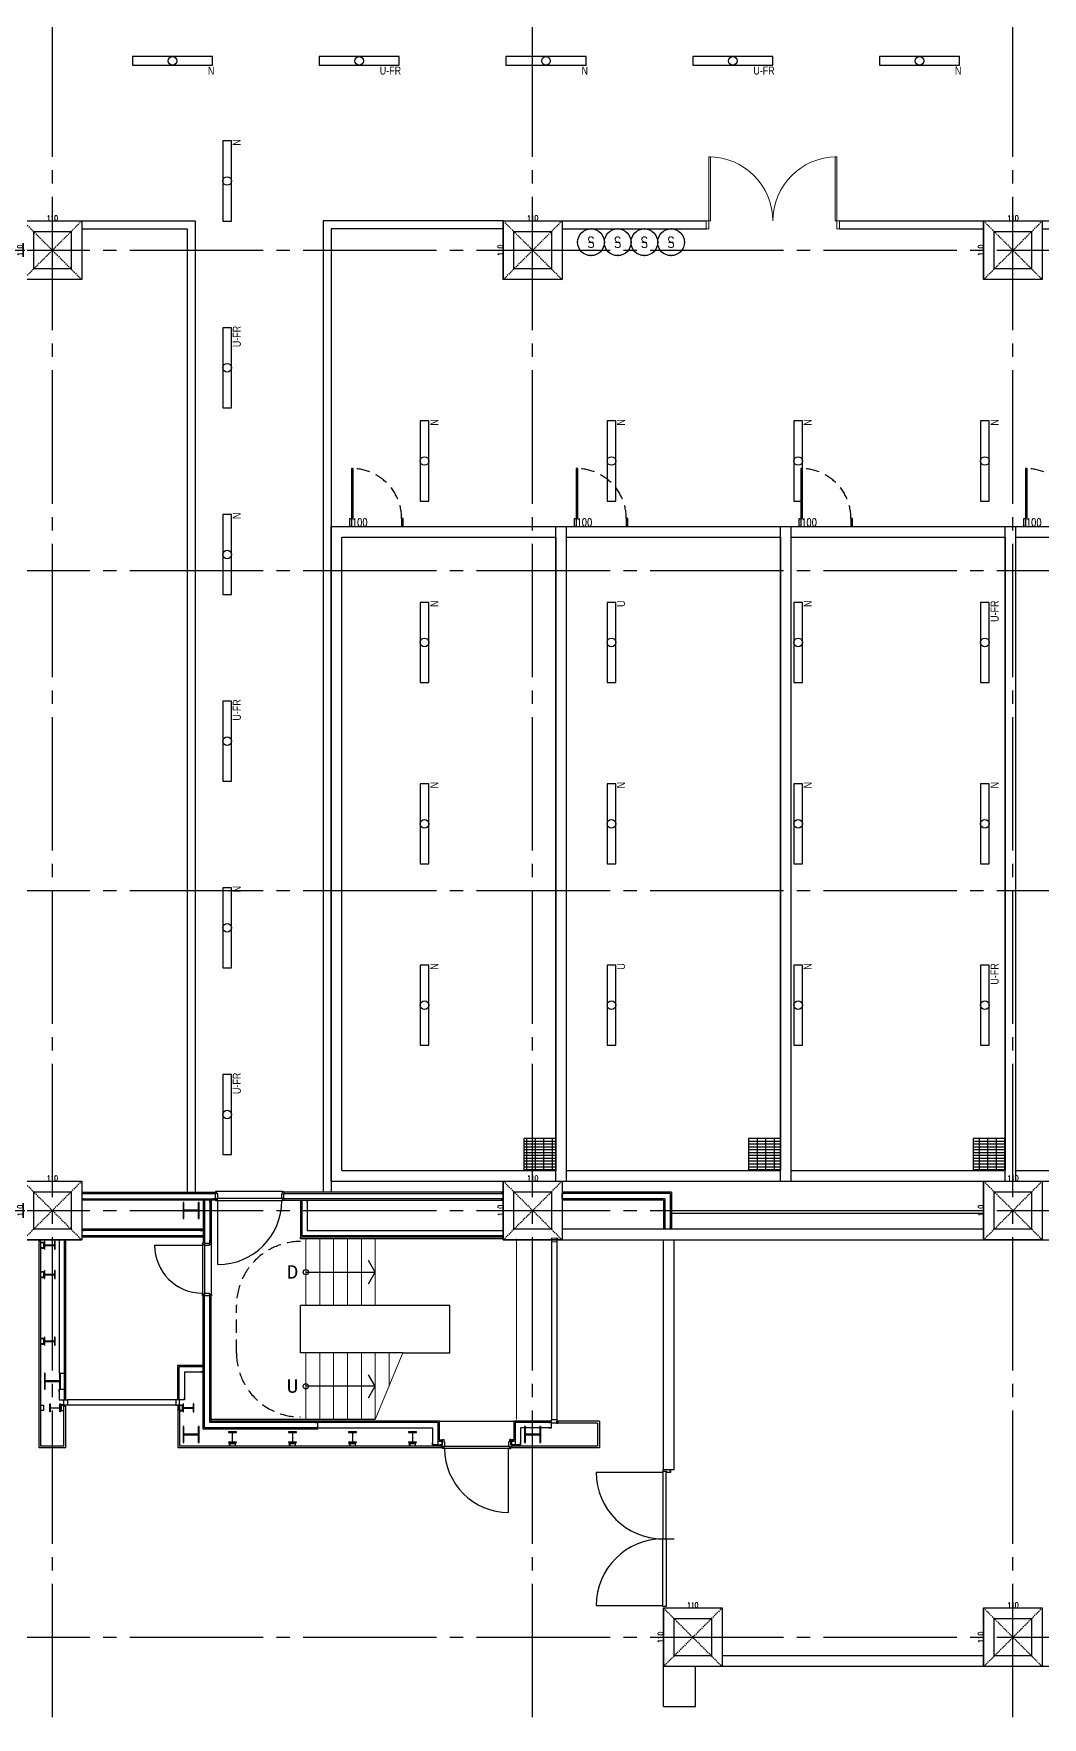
# Model space of a CAD drawing. Header units: millimetres. Extents: x -25195 to 195597, y 6477 to 112111.
# Drawn here: x 18925 to 20815, y 10600 to 13756 of the extents above; entities that cross this region are included whole.
import ezdxf
from ezdxf.enums import TextEntityAlignment as Align

# ---------------------------------------------------------------- set-up
doc = ezdxf.new("R2010")
doc.units = ezdxf.units.MM
doc.header["$LTSCALE"] = 100
for name, pattern in [('X-N-FAB-L10$0$COL-CEN-LIN', [3.25, 2.5, -0.25, 0.25, -0.25]), ('X-N-FAB-L10$0$DE-MMTN-F2-Z-000-P-CHEM-L10_0730$0$HIDDEN', [0.375, 0.25, -0.125]), ('X-N-FAB-L10$0$HIDDEN', [0.375, 0.25, -0.125])]:
    doc.linetypes.add(name, pattern=pattern)
for name, color, linetype in [('0-XREF', 7, 'Continuous'), ('188K-SM-06-F1-L10-ELEC-LIGHT-Y2257103$0$E-LIGHT(W)-N', 8, 'Continuous'), ('188K-SM-06-F1-L10-ELEC-LIGHT-Y2257103$0$E-LIGHT(W)-U FR', 8, 'Continuous'), ('188K-SM-06-F1-L10-ELEC-LIGHT-Y2257103$0$E-LIGHT(W)-U XLPE', 8, 'Continuous'), ('188K-SM-06-F1-L10-ELEC-LIGHT-Y2257103$0$E-LIGHT-SW', 8, 'Continuous'), ('X-N-FAB-L10$0$08', 8, 'Continuous'), ('X-N-FAB-L10$0$12', 8, 'Continuous'), ('X-N-FAB-L10$0$200K新增範圍', 8, 'Continuous'), ('X-N-FAB-L10$0$A-WALL-IN', 8, 'Continuous'), ('X-N-FAB-L10$0$BEAM', 8, 'Continuous'), ('X-N-FAB-L10$0$BLOCK', 8, 'Continuous'), ('X-N-FAB-L10$0$CCL', 8, 'X-N-FAB-L10$0$COL-CEN-LIN'), ('X-N-FAB-L10$0$COL', 8, 'Continuous'), ('X-N-FAB-L10$0$COL-S', 8, 'Continuous'), ('X-N-FAB-L10$0$DE-MMTN-F2-Z-000-P-CHEM-L10_0730$0$DOOR', 8, 'Continuous'), ('X-N-FAB-L10$0$DE-MMTN-F2-Z-000-P-CHEM-L10_0730$0$WCCS EQ', 8, 'Continuous'), ('X-N-FAB-L10$0$DOOR', 8, 'Continuous'), ('X-N-FAB-L10$0$HID', 8, 'X-N-FAB-L10$0$HIDDEN'), ('X-N-FAB-L10$0$HR', 8, 'Continuous'), ('X-N-FAB-L10$0$WALL-P', 8, 'Continuous'), ('X-N-FAB-L10$0$WALL-RC', 8, 'Continuous')]:
    doc.layers.add(name, color=color, linetype=linetype)
doc.layers.add('188K-SM-06-F1-L10-ELEC-LIGHT-Y2257103$0$Defpoints-CAS', color=8, linetype='Continuous', plot=False)
doc.layers.add('X-N-FAB-L10$0$ARC', color=8, linetype='Continuous', lineweight=0)
doc.styles.add('188K-SM-06-F1-L10-ELEC-LIGHT-Y2257103$0$F12P8-SM-03-C40-ELEC-LIGHT-L209207$0$Standard', font='txt.shx', dxfattribs={"bigfont": 'chineset.shx'})
doc.styles.add('188K-SM-06-F1-L10-ELEC-LIGHT-Y2257103$0$Standard', font='arial.ttf')
doc.styles.add('X-N-FAB-L10$0$ATS', font='monotxt.shx', dxfattribs={"bigfont": 'BIGFONT.shx'})
doc.styles.add('X-N-FAB-L10$0$DE-MMTN-F2-Z-000-P-CHEM-L10_0730$0$CHINA', font='simplex.shx', dxfattribs={"width": 0.75})
doc.styles.add('X-N-FAB-L10$0$DIM', font='simplex.shx', dxfattribs={"width": 0.67, "bigfont": 'chineset.shx'})
doc.dimstyles.new('X-N-FAB-L10$0$DE-MMTN-F2-Z-000-P-CHEM-L10_0730$0$0-Defpoint', dxfattribs={"dimtxt": 15, "dimasz": 0.5, "dimexe": 0.5, "dimexo": 0.5, "dimgap": 0.5, "dimtad": 1, "dimdsep": 46, "dimtxsty": 'X-N-FAB-L10$0$DE-MMTN-F2-Z-000-P-CHEM-L10_0730$0$CHINA', "dimblk": 'X-N-FAB-L10$0$DE-MMTN-F2-Z-000-P-CHEM-L10_0730$0$_None', "dimcen": 10, "dimclrd": 256, "dimclre": 256, "dimclrt": 256, "dimadec": 0, "dimazin": 0, "dimtfac": 1, "dimtix": 1, "dimtmove": 2, "dimatfit": 3, "dimldrblk": 'X-N-FAB-L10$0$DE-MMTN-F2-Z-000-P-CHEM-L10_0730$0$_None', "dimfxl": 0.5, "dimtolj": 1, "dimtzin": 0, "dimarcsym": 0})
doc.dimstyles.new('X-N-FAB-L10$0$JJP_005_defpoint', dxfattribs={"dimtxt": 20, "dimasz": 0.5, "dimexe": 0.5, "dimexo": 0.5, "dimgap": 0.5, "dimtad": 1, "dimdsep": 46, "dimtxsty": 'X-N-FAB-L10$0$DIM', "dimblk": 'X-N-FAB-L10$0$_None', "dimcen": 10, "dimclrd": 256, "dimclre": 256, "dimclrt": 256, "dimadec": 0, "dimazin": 0, "dimtfac": 1, "dimtix": 1, "dimtmove": 2, "dimatfit": 3, "dimldrblk": 'X-N-FAB-L10$0$_None', "dimfxl": 0.5, "dimtolj": 1, "dimtzin": 0, "dimarcsym": 0})

# ---------------------------------------------------------------- blocks, each defined once
blk = doc.blocks.new('*U80')
at = {"ltscale": 600}
blk.add_lwpolyline([(75, 8.1), (-75, 8.1), (-75, -8.1), (75, -8.1)], close=True, dxfattribs=at)
blk.add_circle((0, 0), 8.1, dxfattribs=at)
at = {"style": '188K-SM-06-F1-L10-ELEC-LIGHT-Y2257103$0$Standard', "width": 0.8}
blk.add_text('N', height=15, rotation=360, dxfattribs=at).set_placement((78.5, -18.1), align=Align.MIDDLE_RIGHT)
blk = doc.blocks.new('*U81')
at = {"ltscale": 600}
blk.add_lwpolyline([(-75, -8.1), (75, -8.1), (75, 8.1), (-75, 8.1)], close=True, dxfattribs=at)
blk.add_circle((0, 0), 8.1, dxfattribs=at)
at = {"style": '188K-SM-06-F1-L10-ELEC-LIGHT-Y2257103$0$Standard', "width": 0.8}
blk.add_text('U', height=15, rotation=360, dxfattribs=at).set_placement((78.5, -18.1), align=Align.MIDDLE_RIGHT)
blk = doc.blocks.new('*U82')
at = {"ltscale": 600}
blk.add_lwpolyline([(-75, -8.1), (75, -8.1), (75, 8.1), (-75, 8.1)], close=True, dxfattribs=at)
blk.add_circle((0, 0), 8.1, dxfattribs=at)
at = {"style": '188K-SM-06-F1-L10-ELEC-LIGHT-Y2257103$0$Standard', "width": 0.8}
blk.add_text('U-FR', height=15, rotation=360, dxfattribs=at).set_placement((78.5, -18.1), align=Align.MIDDLE_RIGHT)
blk = doc.blocks.new('*U101')
at = {"layer": '188K-SM-06-F1-L10-ELEC-LIGHT-Y2257103$0$E-LIGHT(W)-N', "rotation": 90}
blk.add_blockref('*U80', (-8.9, 173.2), dxfattribs=at)
at = {"layer": '188K-SM-06-F1-L10-ELEC-LIGHT-Y2257103$0$E-LIGHT(W)-U FR', "rotation": 90}
blk.add_blockref('*U82', (-8.9, -176.8), dxfattribs=at)
blk = doc.blocks.new('*U102')
at = {"color": 0, "linetype": 'ByBlock', "lineweight": -2, "transparency": 16777216}
for p in [(0, 0), (0, -700), (0, -1400)]:
    blk.add_blockref('*U101', p, dxfattribs=at)
blk = doc.blocks.new('*U74')
blk.add_circle((0, 0), 25)
at = {"layer": '188K-SM-06-F1-L10-ELEC-LIGHT-Y2257103$0$Defpoints-CAS'}
blk.add_lwpolyline([(-3.5, 0.46), (3.5, 0.46), (3.5, -0.46), (-3.5, -0.46)], close=True, dxfattribs=at)
for p in [(-25, 0), (0, 25), (25, 0), (0, -25)]:
    blk.add_point(p, dxfattribs=at)
at = {"style": '188K-SM-06-F1-L10-ELEC-LIGHT-Y2257103$0$F12P8-SM-03-C40-ELEC-LIGHT-L209207$0$Standard', "width": 0.8}
blk.add_text('S', height=20, dxfattribs=at).set_placement((0, 0), align=Align.MIDDLE_CENTER)
blk = doc.blocks.new('188K-SM-06-F1-L10-ELEC-LIGHT-Y2257103')
blk.add_blockref('*U102', (19296.4, 13306.7))
at = {"layer": '188K-SM-06-F1-L10-ELEC-LIGHT-Y2257103$0$E-LIGHT(W)-N'}
for p in [(19185, 13705), (19885, 13705), (20585, 13705)]:
    blk.add_blockref('*U80', p, dxfattribs=at)
at = {"layer": '188K-SM-06-F1-L10-ELEC-LIGHT-Y2257103$0$E-LIGHT(W)-N', "rotation": 90}
for p in [(19657.5, 12955), (20007.5, 12955), (20357.5, 12955), (20707.5, 12955), (19657.5, 12615), (20357.5, 12615), (19657.5, 12275), (20007.5, 12275), (20357.5, 12275), (20707.5, 12275), (19657.5, 11935), (20357.5, 11935)]:
    blk.add_blockref('*U80', p, dxfattribs=at)
at = {"layer": '188K-SM-06-F1-L10-ELEC-LIGHT-Y2257103$0$E-LIGHT(W)-U FR'}
for p in [(19535, 13705), (20235, 13705)]:
    blk.add_blockref('*U82', p, dxfattribs=at)
at = {"layer": '188K-SM-06-F1-L10-ELEC-LIGHT-Y2257103$0$E-LIGHT(W)-U FR', "rotation": 90}
for p in [(20707.5, 12615), (20707.5, 11935)]:
    blk.add_blockref('*U82', p, dxfattribs=at)
at = {"layer": '188K-SM-06-F1-L10-ELEC-LIGHT-Y2257103$0$E-LIGHT(W)-U XLPE', "rotation": 90}
for p in [(20007.5, 12615), (20007.5, 11935)]:
    blk.add_blockref('*U81', p, dxfattribs=at)
at = {"layer": '188K-SM-06-F1-L10-ELEC-LIGHT-Y2257103$0$E-LIGHT-SW'}
for p in [(19969.3, 13365), (20019.3, 13365), (20069.3, 13365), (20119.3, 13365)]:
    blk.add_blockref('*U74', p, dxfattribs=at)
blk = doc.blocks.new('*D153')
at = {"layer": 'DefPoints', "lineweight": -2, "transparency": 16777216}
blk.add_line((0, 0), (110, 0), dxfattribs=at)
at = {"layer": 'DefPoints', "color": 0, "transparency": 16777216}
for p in [(0, 0), (110, 0), (110, 0)]:
    blk.add_point(p, dxfattribs=at)
at = {"layer": 'DefPoints', "transparency": 16777216, "insert": (55, 5.5), "char_height": 10, "attachment_point": 5, "style": 'X-N-FAB-L10$0$DIM'}
blk.add_mtext('\\A1;110', dxfattribs=at)
blk = doc.blocks.new('X-N-FAB-L10$0$_None')
blk = doc.blocks.new('*D154')
at = {"layer": 'DefPoints', "lineweight": -2, "transparency": 16777216}
blk.add_line((0, 0), (0, -110), dxfattribs=at)
at = {"layer": 'DefPoints', "color": 0, "transparency": 16777216}
for p in [(0, 0), (0, -110), (0, -110)]:
    blk.add_point(p, dxfattribs=at)
at = {"layer": 'DefPoints', "transparency": 16777216, "insert": (-5.5, -55), "char_height": 10, "attachment_point": 5, "rotation": 90, "style": 'X-N-FAB-L10$0$DIM'}
blk.add_mtext('\\A1;110', dxfattribs=at)
blk = doc.blocks.new('X-N-FAB-L10$0$A$C5b9bb6f0')
at = {"layer": 'X-N-FAB-L10$0$12'}
for p, q in [((22104.1, 2598.5), (22234.1, 2598.5)), ((22234.1, 2384.5), (22104.1, 2384.5))]:
    blk.add_line(p, q, dxfattribs=at)
for points in [[(22221.6, 2576.9), (22234.1, 2598.5), (22221.6, 2620.2)], [(22221.6, 2362.9), (22234.1, 2384.5), (22221.6, 2406.2)]]:
    blk.add_lwpolyline(points, dxfattribs=at)
for centre in [(22104.1, 2598.5), (22104.1, 2384.5)]:
    blk.add_circle(centre, 5, dxfattribs=at)
at = {"layer": 'X-N-FAB-L10$0$ARC'}
for p, q in [((22104.1, 2536), (22104.1, 2661)), ((22130.1, 2536), (22130.1, 2661)), ((22156.1, 2536), (22156.1, 2661)), ((22182.1, 2536), (22182.1, 2661)), ((22208.1, 2536), (22208.1, 2661)), ((22234.1, 2536), (22234.1, 2661)), ((22499.1, 2322), (22499.1, 2661)), ((22574.1, 2659), (22574.1, 2662.5)), ((22576.1, 2659), (22576.1, 2662.5)), ((22104.1, 2447), (22104.1, 2322)), ((22130.1, 2447), (22130.1, 2322)), ((22156.1, 2447), (22156.1, 2322)), ((22182.1, 2447), (22182.1, 2322)), ((22208.1, 2447), (22208.1, 2322)), ((22234.1, 2322), (22286.1, 2447)), ((22234.1, 2447), (22234.1, 2322)), ((22260.1, 2447), (22260.1, 2384.5)), ((22358.6, 2269), (22358.6, 2272.5))]:
    blk.add_line(p, q, dxfattribs=at)
for points in [[(21688.1, 2745.1), (21688.1, 2746.1), (21684.1, 2746.1), (21684.1, 2736.1), (21688.1, 2736.1), (21688.1, 2737.1)], [(22777.6, 2683), (22776.6, 2683), (22776.6, 2679), (22786.6, 2679), (22786.6, 2683), (22785.6, 2683)], [(21688.1, 2675.5), (21688.1, 2676.5), (21684.1, 2676.5), (21684.1, 2666.5), (21688.1, 2666.5), (21688.1, 2667.5)], [(22576.1, 2660.5), (22574.1, 2662.5), (22576.1, 2662.5), (22576.1, 2660.5), (22574.1, 2660.5), (22574.1, 2662.5)]]:
    blk.add_lwpolyline(points, dxfattribs=at)
blk.add_lwpolyline([(22564.1, 2655.5), (22574.1, 2655.5), (22574.1, 2662.5), (22564.1, 2662.5)], close=True, dxfattribs=at)
blk.add_lwpolyline([(22576.1, 2659), (22576.1, 2660.5), (22574.1, 2660.5), (22574.1, 2659, -0.294457)], format="xyb", close=True, dxfattribs=at)
at = {"layer": 'X-N-FAB-L10$0$DOOR'}
for p, q in [((22060.6, 2749.6), (21937.6, 2749.6)), ((21939.1, 2612.6), (21939.1, 2732.6)), ((21820.6, 2649), (21910.6, 2649)), ((21927.6, 2557.5), (21927.6, 2650.5)), ((22354.1, 2319), (22494.1, 2319)), ((22358.6, 2284), (22358.6, 2269)), ((22484.1, 2148), (22484.1, 2268))]:
    blk.add_line(p, q, dxfattribs=at)
for points in [[(21935.1, 2748.6), (21935.1, 2747.4), (21934.1, 2747.4), (21934.1, 2748.6, 0.780046)], [(22063.1, 2748.6), (22063.1, 2747.4), (22064.1, 2747.4), (22064.1, 2748.6, -0.780046)], [(22360.1, 2269), (22360.1, 2270.5), (22358.6, 2270.5), (22358.6, 2269, -0.433794)]]:
    blk.add_lwpolyline(points, format="xyb", close=True, dxfattribs=at)
for points in [[(21935.1, 2735.1), (21935.1, 2732.6), (21937.6, 2732.6), (21937.6, 2737.1), (21939.1, 2737.1), (21939.1, 2745.1), (21937.6, 2745.1), (21937.6, 2749.6), (21935.1, 2749.6), (21935.1, 2747.1)], [(22063.1, 2735.1), (22063.1, 2732.6), (22060.6, 2732.6), (22060.6, 2737.1), (22059.1, 2737.1), (22059.1, 2745.1), (22060.6, 2745.1), (22060.6, 2749.6), (22063.1, 2749.6), (22063.1, 2747.1)], [(21913.1, 2653), (21910.6, 2653), (21910.6, 2650.5), (21915.1, 2650.5), (21915.1, 2649), (21923.1, 2649), (21923.1, 2650.5), (21927.6, 2650.5), (21927.6, 2653), (21925.1, 2653)], [(21913.1, 2555), (21910.6, 2555), (21910.6, 2557.5), (21915.1, 2557.5), (21915.1, 2559), (21923.1, 2559), (21923.1, 2557.5), (21927.6, 2557.5), (21927.6, 2555), (21925.1, 2555)], [(22360.1, 2270.5), (22358.6, 2272.5), (22360.1, 2272.5), (22360.1, 2270.5), (22358.6, 2270.5), (22358.6, 2272.5)], [(22360.1, 2282.5), (22360.1, 2285), (22362.6, 2285), (22362.6, 2280.5), (22364.1, 2280.5), (22364.1, 2272.5), (22362.6, 2272.5), (22362.6, 2268), (22360.1, 2268), (22360.1, 2270.5)], [(22488.1, 2282.5), (22488.1, 2285), (22485.6, 2285), (22485.6, 2280.5), (22484.1, 2280.5), (22484.1, 2272.5), (22485.6, 2272.5), (22485.6, 2268), (22488.1, 2268), (22488.1, 2270.5)]]:
    blk.add_lwpolyline(points, dxfattribs=at)
for points in [[(21938.1, 2732.6), (22060.1, 2732.6), (22060.1, 2736.6), (21938.1, 2736.6)], [(21910.6, 2650), (21910.6, 2558), (21914.6, 2558), (21914.6, 2650)], [(22485.1, 2268), (22363.1, 2268), (22363.1, 2272), (22485.1, 2272)]]:
    blk.add_lwpolyline(points, close=True, dxfattribs=at)
for centre, radius, start, end in [((21939.1, 2732.6), 120, 270, 0), ((21910.6, 2649), 90, 180, 270), ((22484.1, 2268), 120, 180, 270)]:
    blk.add_arc(centre, radius, start, end, dxfattribs=at)
at = {"layer": 'X-N-FAB-L10$0$HID'}
blk.add_lwpolyline([(22094.1, 2327, -0.414214), (21974.1, 2447), (21974.1, 2536, -0.414214), (22094.1, 2656)], format="xyb", dxfattribs=at)
at = {"layer": 'X-N-FAB-L10$0$HR'}
for p, q in [((22244.1, 2536), (22094.1, 2536)), ((22094.1, 2447), (22094.1, 2536)), ((22374.1, 2536), (22244.1, 2536)), ((22374.1, 2447), (22374.1, 2536)), ((22286.1, 2447), (22094.1, 2447)), ((22286.1, 2447), (22374.1, 2447))]:
    blk.add_line(p, q, dxfattribs=at)
at = {"layer": 'X-N-FAB-L10$0$WALL-P'}
for p, q in [((21684.1, 2748.6), (21935.1, 2748.6)), ((21684.1, 2746.1), (21935.1, 2746.1)), ((22474.1, 2748.6), (22063.1, 2748.6)), ((22063.1, 2746.1), (22474.1, 2746.1)), ((22789.1, 2748.6), (22584.1, 2748.6)), ((22786.6, 2746.1), (22584.1, 2746.1)), ((22786.6, 2746.1), (22786.6, 2679)), ((22789.1, 2748.6), (22789.1, 2679)), ((21684.1, 2736.1), (21935.1, 2736.1)), ((21935.1, 2733.6), (21684.1, 2733.6)), ((21911.6, 2733.6), (21911.6, 2653)), ((21914.1, 2733.6), (21914.1, 2653)), ((21924.1, 2733.6), (21924.1, 2653)), ((21926.6, 2733.6), (21926.6, 2653)), ((22474.1, 2736.1), (22063.1, 2736.1)), ((22063.1, 2733.6), (22474.1, 2733.6)), ((22094.1, 2733.6), (22094.1, 2664)), ((22096.6, 2733.6), (22096.6, 2666.5)), ((22106.6, 2733.6), (22106.6, 2676.5)), ((22776.6, 2736.1), (22584.1, 2736.1)), ((22774.1, 2733.6), (22584.1, 2733.6)), ((22774.1, 2733.6), (22774.1, 2679)), ((22776.6, 2736.1), (22776.6, 2679)), ((22789.1, 2714), (23374.1, 2714)), ((22789.1, 2709), (23374.1, 2709)), ((21604.1, 2269), (21604.1, 2659)), ((21607.6, 2272.5), (21607.6, 2659)), ((21641.6, 2659), (21641.6, 2409)), ((21651.6, 2359), (21651.6, 2659)), ((21654.1, 2359), (21654.1, 2659)), ((21911.6, 2679), (21684.1, 2679)), ((21911.6, 2676.5), (21684.1, 2676.5)), ((21911.6, 2666.5), (21684.1, 2666.5)), ((21911.6, 2664), (21684.1, 2664)), ((22474.1, 2664), (22094.1, 2664)), ((22094.1, 2661), (22094.1, 2664)), ((22474.1, 2661), (22094.1, 2661)), ((22474.1, 2666.5), (22096.6, 2666.5)), ((22106.6, 2676.5), (22474.1, 2676.5)), ((22564.1, 2660.5), (22564.1, 2322.5)), ((22574.1, 2660.5), (22574.1, 2322.5)), ((21911.6, 2304), (21911.6, 2555)), ((21914.1, 2306.5), (21914.1, 2555)), ((21924.1, 2316.5), (21924.1, 2555)), ((21926.6, 2319), (21926.6, 2555)), ((21864.1, 2424), (21911.6, 2424)), ((21864.1, 2359), (21864.1, 2424)), ((21866.6, 2421.5), (21911.6, 2421.5)), ((21866.6, 2359), (21866.6, 2421.5)), ((21876.6, 2411.5), (21911.6, 2411.5)), ((21876.6, 2411.5), (21876.6, 2359)), ((21641.6, 2379), (21641.6, 2359)), ((21654.1, 2349), (21650.6, 2349)), ((21654.1, 2347), (21650.6, 2347)), ((21650.6, 2272.5), (21650.6, 2347)), ((21654.1, 2269), (21654.1, 2347)), ((21860.6, 2359), (21657.6, 2359)), ((21860.6, 2349), (21657.6, 2349)), ((21864.1, 2349), (21867.6, 2349)), ((21864.1, 2347), (21864.1, 2269)), ((21864.1, 2347), (21867.6, 2347)), ((21867.6, 2347), (21867.6, 2272.5)), ((22126.6, 2304), (21911.6, 2304)), ((22126.6, 2306.5), (21914.1, 2306.5)), ((22351.6, 2316.5), (21924.1, 2316.5)), ((22234.1, 2322), (21926.6, 2322)), ((22354.1, 2319), (21926.6, 2319)), ((22126.6, 2304), (22126.6, 2319)), ((22126.6, 2306.5), (22341.6, 2306.5)), ((22341.6, 2306.5), (22341.6, 2275)), ((22351.6, 2316.5), (22351.6, 2275)), ((22354.1, 2319), (22354.1, 2284)), ((22354.1, 2284), (22354.1, 2306)), ((22564.1, 2319), (22494.1, 2319)), ((22494.1, 2319), (22494.1, 2284)), ((22564.1, 2316.5), (22496.6, 2316.5)), ((22496.6, 2316.5), (22496.6, 2275)), ((22564.1, 2306.5), (22506.6, 2306.5)), ((22506.6, 2306.5), (22506.6, 2275)), ((22574.1, 2319), (22574.1, 2315.5)), ((22576.1, 2319), (22576.1, 2315.5)), ((22654.1, 2319), (22576.1, 2319)), ((22650.6, 2315.5), (22576.1, 2315.5)), ((22650.6, 2315.5), (22650.6, 2272.5)), ((22654.1, 2319), (22654.1, 2269)), ((21650.6, 2272.5), (21607.6, 2272.5)), ((22358.6, 2272.5), (21867.6, 2272.5)), ((22341.6, 2275), (22360.1, 2275)), ((22351.6, 2281.5), (22360.1, 2281.5)), ((22354.1, 2284), (22358.6, 2284)), ((22354.1, 2284), (22360.1, 2284)), ((22494.1, 2284), (22488.1, 2284)), ((22496.6, 2281.5), (22488.1, 2281.5)), ((22506.6, 2275), (22488.1, 2275)), ((22489.6, 2284), (22489.6, 2269)), ((22494.1, 2284), (22489.6, 2284)), ((22650.6, 2272.5), (22489.6, 2272.5)), ((22489.6, 2269), (22489.6, 2272.5)), ((21654.1, 2269), (21604.1, 2269)), ((22358.6, 2269), (21864.1, 2269)), ((22654.1, 2269), (22489.6, 2269))]:
    blk.add_line(p, q, dxfattribs=at)
for points in [[(21931.1, 2737.1), (21931.1, 2736.1), (21935.1, 2736.1), (21935.1, 2746.1), (21931.1, 2746.1), (21931.1, 2745.1)], [(22067.1, 2737.1), (22067.1, 2736.1), (22063.1, 2736.1), (22063.1, 2746.1), (22067.1, 2746.1), (22067.1, 2745.1)], [(22470.1, 2737.1), (22470.1, 2736.1), (22474.1, 2736.1), (22474.1, 2746.1), (22470.1, 2746.1), (22470.1, 2745.1)], [(22588.1, 2737.1), (22588.1, 2736.1), (22584.1, 2736.1), (22584.1, 2746.1), (22588.1, 2746.1), (22588.1, 2745.1)], [(21923.1, 2729.6), (21924.1, 2729.6), (21924.1, 2733.6), (21914.1, 2733.6), (21914.1, 2729.6), (21915.1, 2729.6)], [(22097.6, 2729.6), (22096.6, 2729.6), (22096.6, 2733.6), (22106.6, 2733.6), (22106.6, 2729.6), (22105.6, 2729.6)], [(21907.6, 2675.5), (21907.6, 2676.5), (21911.6, 2676.5), (21911.6, 2666.5), (21907.6, 2666.5), (21907.6, 2667.5)], [(21915.1, 2657), (21914.1, 2657), (21914.1, 2653), (21924.1, 2653), (21924.1, 2657), (21923.1, 2657)], [(22470.1, 2675.5), (22470.1, 2676.5), (22474.1, 2676.5), (22474.1, 2666.5), (22470.1, 2666.5), (22470.1, 2667.5)], [(21915.1, 2551), (21914.1, 2551), (21914.1, 2555), (21924.1, 2555), (21924.1, 2551), (21923.1, 2551)], [(21642.6, 2413), (21641.6, 2413), (21641.6, 2409), (21651.6, 2409), (21651.6, 2413), (21650.6, 2413)], [(21907.6, 2420.5), (21907.6, 2421.5), (21911.6, 2421.5), (21911.6, 2411.5), (21907.6, 2411.5), (21907.6, 2412.5)], [(21642.6, 2375), (21641.6, 2375), (21641.6, 2379), (21651.6, 2379), (21651.6, 2375), (21650.6, 2375)], [(21642.6, 2363), (21641.6, 2363), (21641.6, 2359), (21651.6, 2359), (21651.6, 2363), (21650.6, 2363)], [(21652.6, 2347), (21650.6, 2349), (21650.6, 2347), (21652.6, 2347), (21652.6, 2349), (21650.6, 2349)], [(21865.6, 2347), (21867.6, 2349), (21867.6, 2347), (21865.6, 2347), (21865.6, 2349), (21867.6, 2349)], [(21875.6, 2363), (21876.6, 2363), (21876.6, 2359), (21866.6, 2359), (21866.6, 2363), (21867.6, 2363)], [(22122.6, 2307.5), (22122.6, 2306.5), (22126.6, 2306.5), (22126.6, 2316.5), (22122.6, 2316.5), (22122.6, 2315.5)], [(22560.1, 2307.5), (22560.1, 2306.5), (22564.1, 2306.5), (22564.1, 2316.5), (22560.1, 2316.5), (22560.1, 2315.5)], [(22576.1, 2317.5), (22574.1, 2315.5), (22576.1, 2315.5), (22576.1, 2317.5), (22574.1, 2317.5), (22574.1, 2315.5)], [(22350.6, 2279), (22351.6, 2279), (22351.6, 2275), (22341.6, 2275), (22341.6, 2279), (22342.6, 2279)], [(22356.1, 2276), (22356.1, 2275), (22360.1, 2275), (22360.1, 2281.5), (22356.1, 2281.5), (22356.1, 2280.5)], [(22492.1, 2276), (22492.1, 2275), (22488.1, 2275), (22488.1, 2281.5), (22492.1, 2281.5), (22492.1, 2280.5)], [(22488.1, 2270.5), (22489.6, 2272.5), (22488.1, 2272.5), (22488.1, 2270.5), (22489.6, 2270.5), (22489.6, 2272.5)], [(22497.6, 2279), (22496.6, 2279), (22496.6, 2275), (22506.6, 2275), (22506.6, 2279), (22505.6, 2279)]]:
    blk.add_lwpolyline(points, dxfattribs=at)
for points in [[(21904.1, 2699), (21904.1, 2729), (21902.6, 2729), (21902.6, 2714.5), (21875.6, 2714.5), (21875.6, 2729), (21874.1, 2729), (21874.1, 2699), (21875.6, 2699), (21875.6, 2713.5), (21902.6, 2713.5), (21902.6, 2699)], [(21604.1, 2659), (21604.1, 2657), (21607.6, 2657), (21607.6, 2659)], [(21612.6, 2654), (21612.6, 2644), (21607.6, 2644), (21607.6, 2654)], [(21609.1, 2654.6), (21614.1, 2654.6), (21614.1, 2649.6), (21613.5, 2649.6), (21613.5, 2654), (21609.1, 2654)], [(21614.1, 2656.5), (21614.1, 2641.5), (21615, 2641.5), (21615, 2648.7), (21633.2, 2648.7), (21633.2, 2641.5), (21634.1, 2641.5), (21634.1, 2656.5), (21633.2, 2656.5), (21633.2, 2649.3), (21615, 2649.3), (21615, 2656.5)], [(21609.1, 2643.4), (21614.1, 2643.4), (21614.1, 2648.4), (21613.5, 2648.4), (21613.5, 2644), (21609.1, 2644)], [(21612.6, 2599), (21612.6, 2589), (21607.6, 2589), (21607.6, 2599)], [(21609.1, 2599.6), (21614.1, 2599.6), (21614.1, 2594.6), (21613.5, 2594.6), (21613.5, 2599), (21609.1, 2599)], [(21609.1, 2588.4), (21614.1, 2588.4), (21614.1, 2593.4), (21613.5, 2593.4), (21613.5, 2589), (21609.1, 2589)], [(21614.1, 2601.5), (21614.1, 2586.5), (21615, 2586.5), (21615, 2593.7), (21633.2, 2593.7), (21633.2, 2586.5), (21634.1, 2586.5), (21634.1, 2601.5), (21633.2, 2601.5), (21633.2, 2594.3), (21615, 2594.3), (21615, 2601.5)], [(21612.6, 2474), (21612.6, 2464), (21607.6, 2464), (21607.6, 2474)], [(21609.1, 2474.6), (21614.1, 2474.6), (21614.1, 2469.6), (21613.5, 2469.6), (21613.5, 2474), (21609.1, 2474)], [(21609.1, 2463.4), (21614.1, 2463.4), (21614.1, 2468.4), (21613.5, 2468.4), (21613.5, 2464), (21609.1, 2464)], [(21614.1, 2476.5), (21614.1, 2461.5), (21615, 2461.5), (21615, 2468.7), (21633.2, 2468.7), (21633.2, 2461.5), (21634.1, 2461.5), (21634.1, 2476.5), (21633.2, 2476.5), (21633.2, 2469.3), (21615, 2469.3), (21615, 2476.5)], [(21644.1, 2379), (21644.1, 2409), (21642.6, 2409), (21642.6, 2394.5), (21615.6, 2394.5), (21615.6, 2409), (21614.1, 2409), (21614.1, 2379), (21615.6, 2379), (21615.6, 2393.5), (21642.6, 2393.5), (21642.6, 2379)], [(21612.6, 2349), (21612.6, 2339), (21607.6, 2339), (21607.6, 2349)], [(21644.1, 2351.5), (21644.1, 2336.5), (21643.2, 2336.5), (21643.2, 2343.7), (21625, 2343.7), (21625, 2336.5), (21624.1, 2336.5), (21624.1, 2351.5), (21625, 2351.5), (21625, 2344.3), (21643.2, 2344.3), (21643.2, 2351.5)], [(21649.1, 2349.6), (21644.1, 2349.6), (21644.1, 2344.6), (21644.7, 2344.6), (21644.7, 2349), (21649.1, 2349)], [(21649.1, 2338.4), (21644.1, 2338.4), (21644.1, 2343.4), (21644.7, 2343.4), (21644.7, 2339), (21649.1, 2339)], [(21645.6, 2349), (21645.6, 2339), (21650.6, 2339), (21650.6, 2349)], [(21657.6, 2359), (21657.6, 2349), (21650.6, 2349), (21650.6, 2359)], [(21860.6, 2359), (21860.6, 2349), (21867.6, 2349), (21867.6, 2359)], [(21872.6, 2349), (21872.6, 2339), (21867.6, 2339), (21867.6, 2349)], [(21869.1, 2349.6), (21874.1, 2349.6), (21874.1, 2344.6), (21873.5, 2344.6), (21873.5, 2349), (21869.1, 2349)], [(21869.1, 2338.4), (21874.1, 2338.4), (21874.1, 2343.4), (21873.5, 2343.4), (21873.5, 2339), (21869.1, 2339)], [(21874.1, 2351.5), (21874.1, 2336.5), (21875, 2336.5), (21875, 2343.7), (21893.2, 2343.7), (21893.2, 2336.5), (21894.1, 2336.5), (21894.1, 2351.5), (21893.2, 2351.5), (21893.2, 2344.3), (21875, 2344.3), (21875, 2351.5)], [(21904.1, 2279), (21904.1, 2309), (21902.6, 2309), (21902.6, 2294.5), (21875.6, 2294.5), (21875.6, 2309), (21874.1, 2309), (21874.1, 2279), (21875.6, 2279), (21875.6, 2293.5), (21902.6, 2293.5), (21902.6, 2279)], [(22544.1, 2279), (22544.1, 2309), (22542.6, 2309), (22542.6, 2294.5), (22515.6, 2294.5), (22515.6, 2309), (22514.1, 2309), (22514.1, 2279), (22515.6, 2279), (22515.6, 2293.5), (22542.6, 2293.5), (22542.6, 2279)], [(22564.1, 2322.5), (22574.1, 2322.5), (22574.1, 2315.5), (22564.1, 2315.5)], [(21959.1, 2279), (21974.1, 2279), (21974.1, 2279.9), (21966.9, 2279.9), (21966.9, 2298.1), (21974.1, 2298.1), (21974.1, 2299), (21959.1, 2299), (21959.1, 2298.1), (21966.3, 2298.1), (21966.3, 2279.9), (21959.1, 2279.9)], [(21961, 2274), (21961, 2279), (21966, 2279), (21966, 2278.4), (21961.6, 2278.4), (21961.6, 2274)], [(21961.6, 2277.5), (21971.6, 2277.5), (21971.6, 2272.5), (21961.6, 2272.5)], [(21972.2, 2274), (21972.2, 2279), (21967.2, 2279), (21967.2, 2278.4), (21971.6, 2278.4), (21971.6, 2274)], [(22071.6, 2279), (22086.6, 2279), (22086.6, 2279.9), (22079.4, 2279.9), (22079.4, 2298.1), (22086.6, 2298.1), (22086.6, 2299), (22071.6, 2299), (22071.6, 2298.1), (22078.8, 2298.1), (22078.8, 2279.9), (22071.6, 2279.9)], [(22073.5, 2274), (22073.5, 2279), (22078.5, 2279), (22078.5, 2278.4), (22074.1, 2278.4), (22074.1, 2274)], [(22074.1, 2277.5), (22084.1, 2277.5), (22084.1, 2272.5), (22074.1, 2272.5)], [(22084.7, 2274), (22084.7, 2279), (22079.7, 2279), (22079.7, 2278.4), (22084.1, 2278.4), (22084.1, 2274)], [(22184.1, 2279), (22199.1, 2279), (22199.1, 2279.9), (22191.9, 2279.9), (22191.9, 2298.1), (22199.1, 2298.1), (22199.1, 2299), (22184.1, 2299), (22184.1, 2298.1), (22191.3, 2298.1), (22191.3, 2279.9), (22184.1, 2279.9)], [(22186, 2274), (22186, 2279), (22191, 2279), (22191, 2278.4), (22186.6, 2278.4), (22186.6, 2274)], [(22186.6, 2277.5), (22196.6, 2277.5), (22196.6, 2272.5), (22186.6, 2272.5)], [(22197.2, 2274), (22197.2, 2279), (22192.2, 2279), (22192.2, 2278.4), (22196.6, 2278.4), (22196.6, 2274)], [(22296.6, 2279), (22311.6, 2279), (22311.6, 2279.9), (22304.4, 2279.9), (22304.4, 2298.1), (22311.6, 2298.1), (22311.6, 2299), (22296.6, 2299), (22296.6, 2298.1), (22303.8, 2298.1), (22303.8, 2279.9), (22296.6, 2279.9)], [(22298.5, 2274), (22298.5, 2279), (22303.5, 2279), (22303.5, 2278.4), (22299.1, 2278.4), (22299.1, 2274)], [(22299.1, 2277.5), (22309.1, 2277.5), (22309.1, 2272.5), (22299.1, 2272.5)], [(22309.7, 2274), (22309.7, 2279), (22304.7, 2279), (22304.7, 2278.4), (22309.1, 2278.4), (22309.1, 2274)]]:
    blk.add_lwpolyline(points, close=True, dxfattribs=at)
for points in [[(21654.1, 2347), (21652.6, 2347), (21652.6, 2349), (21654.1, 2349, 0.294457)], [(21864.1, 2347), (21865.6, 2347), (21865.6, 2349), (21864.1, 2349, -0.294457)], [(22576.1, 2319), (22576.1, 2317.5), (22574.1, 2317.5), (22574.1, 2319, 0.294457)], [(22488.1, 2269), (22488.1, 2270.5), (22489.6, 2270.5), (22489.6, 2269, 0.433794)]]:
    blk.add_lwpolyline(points, format="xyb", close=True, dxfattribs=at)
at = {"layer": 'X-N-FAB-L10$0$WALL-RC'}
for p, q in [((17074.1, 2659), (21684.1, 2659)), ((22474.1, 2659), (25284.1, 2659)), ((23374.1, 2679), (22584.1, 2679))]:
    blk.add_line(p, q, dxfattribs=at)
at = {"layer": 'X-N-FAB-L10$0$ARC', "style": 'X-N-FAB-L10$0$ATS'}
for s, p in [('D', (22079.1, 2599)), ('U', (22079.1, 2385))]:
    blk.add_text(s, height=25, dxfattribs=at).set_placement(p, align=Align.MIDDLE_CENTER)
blk = doc.blocks.new('*D218')
at = {"lineweight": -2, "transparency": 16777216}
blk.add_line((0, 0), (100, 0), dxfattribs=at)
at = {"color": 0, "transparency": 16777216}
for p in [(0, 0), (100, 0), (100, 0)]:
    blk.add_point(p, dxfattribs=at)
at = {"transparency": 16777216, "insert": (18.5, 8), "char_height": 15, "attachment_point": 5, "style": 'X-N-FAB-L10$0$DE-MMTN-F2-Z-000-P-CHEM-L10_0730$0$CHINA'}
blk.add_mtext('\\A1;100', dxfattribs=at)
blk = doc.blocks.new('X-N-FAB-L10$0$DE-MMTN-F2-Z-000-P-CHEM-L10_0730$0$_None')
blk = doc.blocks.new('X-N-FAB-L10$0$A$Cf42b12f3')
at = {"layer": 'X-N-FAB-L10$0$DOOR', "lineweight": 0}
for p, q in [((0, 120), (0, 135)), ((0, 135), (5, 135)), ((5, 135), (5, 120)), ((250, 135), (245, 135)), ((245, 135), (245, 120)), ((250, 120), (250, 135)), ((5, 120), (0, 120)), ((5, 0), (5, 120)), ((5, 120), (8, 120)), ((8, 120), (8, 0)), ((242, 120), (242, 0)), ((245, 120), (242, 120)), ((245, 0), (245, 120)), ((245, 120), (250, 120)), ((8, 0), (5, 0)), ((242, 0), (245, 0))]:
    blk.add_line(p, q, dxfattribs=at)
for centre, start, end in [((5, 120), 270, 0), ((245, 120), 180, 270)]:
    blk.add_arc(centre, 120, start, end, dxfattribs=at)
blk = doc.blocks.new('*U152')
at = {"layer": 'DefPoints', "linetype": 'X-N-FAB-L10$0$HIDDEN', "ltscale": 0.1}
for p, q in [((110, 0), (0, -110)), ((0, 0), (110, -110))]:
    blk.add_line(p, q, dxfattribs=at)
at = {"layer": 'X-N-FAB-L10$0$COL', "ltscale": 0.1}
blk.add_lwpolyline([(0, 0), (110, 0), (110, -110), (0, -110)], close=True, dxfattribs=at)
at = {"layer": 'DefPoints'}
dim = blk.add_linear_dim(base=(0, -110), p1=(0, 0), p2=(0, -110), angle=90, dimstyle='X-N-FAB-L10$0$JJP_005_defpoint', override={"dimtxt": 10}, dxfattribs=at)
dim.commit()
dim.dimension.update_dxf_attribs({"geometry": '*D154', "text_midpoint": (-5.5, -55)})
dim = blk.add_linear_dim(base=(110, 0), p1=(0, 0), p2=(110, 0), dimstyle='X-N-FAB-L10$0$JJP_005_defpoint', override={"dimtxt": 10}, dxfattribs=at)
dim.commit()
dim.dimension.update_dxf_attribs({"geometry": '*D153', "text_midpoint": (55, 5.5)})
blk = doc.blocks.new('X-N-FAB-L10$0$A$C467ba2ca')
at = {"layer": 'X-N-FAB-L10$0$CCL'}
for p, q in [((-8050, 0), (-8050, 9160)), ((-7150, 0), (-7150, 9160)), ((-6250, 0), (-6250, 9160)), ((-27730, 2750), (360, 2750)), ((-27730, 2150), (360, 2150)), ((-27730, 1550), (360, 1550)), ((-27730, 950), (360, 950)), ((-27730, 150), (360, 150))]:
    blk.add_line(p, q, dxfattribs=at)
at = {"layer": 'X-N-FAB-L10$0$COL-S'}
for points in [[(-8085, 2785), (-8015, 2785), (-8015, 2715), (-8085, 2715)], [(-7185, 2785), (-7115, 2785), (-7115, 2715), (-7185, 2715)], [(-6285, 2785), (-6215, 2785), (-6215, 2715), (-6285, 2715)], [(-8085, 985), (-8015, 985), (-8015, 915), (-8085, 915)], [(-7185, 985), (-7115, 985), (-7115, 915), (-7185, 915)], [(-6285, 985), (-6215, 985), (-6215, 915), (-6285, 915)], [(-6885, 185), (-6815, 185), (-6815, 115), (-6885, 115)], [(-6285, 185), (-6215, 185), (-6215, 115), (-6285, 115)]]:
    blk.add_lwpolyline(points, close=True, dxfattribs=at)
at = {"layer": 'X-N-FAB-L10$0$BEAM'}
for p in [(-8105, 2805), (-7205, 2805), (-6305, 2805), (-8105, 1005), (-7205, 1005), (-6305, 1005), (-6905, 205), (-6305, 205)]:
    blk.add_blockref('*U152', p, dxfattribs=at)
blk = doc.blocks.new('*U217')
at = {"layer": 'X-N-FAB-L10$0$DE-MMTN-F2-Z-000-P-CHEM-L10_0730$0$DOOR', "linetype": 'Continuous'}
for points in [[(3, 15), (6, 15), (6, 108.946), (3, 108.946)], [(3, 0), (0, 0), (0, 15), (3, 15)], [(100, 15), (97, 15), (97, 0), (100, 0)]]:
    blk.add_lwpolyline(points, close=True, dxfattribs=at)
at = {"layer": 'X-N-FAB-L10$0$DE-MMTN-F2-Z-000-P-CHEM-L10_0730$0$DOOR', "linetype": 'X-N-FAB-L10$0$DE-MMTN-F2-Z-000-P-CHEM-L10_0730$0$HIDDEN'}
blk.add_arc((3, 15), 94, 0, 90, dxfattribs=at)
dim = blk.add_linear_dim(base=(100, 0), p1=(0, 0), p2=(100, 0), angle=359.99999, dimstyle='X-N-FAB-L10$0$DE-MMTN-F2-Z-000-P-CHEM-L10_0730$0$0-Defpoint', override={"dimpost": '<>'})
dim.commit()
dim.dimension.update_dxf_attribs({"geometry": '*D218', "text_midpoint": (18.531, 8), "dimtype": 128})
blk = doc.blocks.new('X-N-FAB-L10$0$DE-MMTN-F2-Z-000-P-CHEM-L10_0730$0$Solvent Area')
at = {"layer": 'X-N-FAB-L10$0$08'}
h = blk.add_hatch(dxfattribs=at)
h.set_pattern_fill('SBBRICKS', color=256, scale=2)
h.set_pattern_definition([(0, (361, 3189.5087), (0, 5.333333), []), (90, (361, 3189.509), (-16, 1e-15), [])])
h.paths.add_polyline_path([(361, 20), (421, 20), (421, 80), (361, 80)])
blk.add_lwpolyline([(361, 20), (421, 20), (421, 80), (361, 80)], close=True, dxfattribs=at)
at = {"layer": 'X-N-FAB-L10$0$A-WALL-IN'}
for p, q in [((0, 0), (0, 1227)), ((0, 1227), (441, 1227)), ((20, 20), (20, 1207)), ((20, 1207), (421, 1207)), ((421, 0), (421, 1227)), ((421, 1207), (421, 20)), ((441, 0), (441, 1227)), ((441, 30), (441, 1207)), ((441, 20), (441, 1207)), ((20, 20), (421, 20)), ((0, 0), (441, 0))]:
    blk.add_line(p, q, dxfattribs=at)
at = {"layer": 'X-N-FAB-L10$0$DE-MMTN-F2-Z-000-P-CHEM-L10_0730$0$WCCS EQ'}
for p, q in [((20, 30), (20, 735)), ((441, 30), (441, 735))]:
    blk.add_line(p, q, dxfattribs=at)
at = {"layer": 'X-N-FAB-L10$0$DE-MMTN-F2-Z-000-P-CHEM-L10_0730$0$DOOR'}
blk.add_blockref('*U217', (35, 1227), dxfattribs=at)
blk = doc.blocks.new('X-N-FAB-L10$0$A$C969652c4')
at = {"layer": 'X-N-FAB-L10$0$A-WALL-IN'}
for points in [[(17110, 2030), (17322.5, 2030), (17322.5, 209.6)], [(17110, 2030), (17322.5, 2030), (17322.5, 209.6)], [(17900, 2030), (17562.5, 2030), (17562.5, 209.6)], [(17900, 2030), (17562.5, 2030), (17562.5, 209.6)], [(18010, 2030), (18280, 2030)], [(18530, 2030), (18800, 2030)], [(18910, 2030), (19690, 2030)], [(18910, 2030), (19690, 2030)], [(17110, 2015), (17307.5, 2015), (17307.5, 209.6)], [(17110, 2015), (17307.5, 2015), (17307.5, 209.6)], [(17900, 2015), (17577.5, 2015), (17577.5, 209.6)], [(17900, 2015), (17577.5, 2015), (17577.5, 209.6)], [(18010, 2015), (18280, 2015)], [(18530, 2015), (18800, 2015)], [(18910, 2015), (19690, 2015)], [(18910, 2015), (19690, 2015)]]:
    blk.add_lwpolyline(points, dxfattribs=at)
at = {"layer": 'X-N-FAB-L10$0$08'}
for p in [(17577.5, 230), (17998.5, 230), (18419.5, 230), (18840.5, 230)]:
    blk.add_blockref('X-N-FAB-L10$0$DE-MMTN-F2-Z-000-P-CHEM-L10_0730$0$Solvent Area', p, dxfattribs=at)
at = {"layer": 'X-N-FAB-L10$0$200K新增範圍', "xscale": -1, "rotation": 180}
blk.add_blockref('X-N-FAB-L10$0$A$Cf42b12f3', (18280, 2150), dxfattribs=at)
blk = doc.blocks.new('X-N-FAB-L10')
at = {"layer": 'X-N-FAB-L10$0$08'}
blk.add_line((20125, 11064), (20105, 11064), dxfattribs=at)
blk.add_lwpolyline([(20106.5, 11064), (20104, 11064), (20104, 11061.5), (20110.5, 11061.5), (20110.5, 11059.5), (20119, 11059.5), (20119, 11062), (20116.5, 11062)], dxfattribs=at)
at = {"layer": 'X-N-FAB-L10$0$DOOR'}
for p, q in [((19979, 11059.5), (20104, 11059.5)), ((20095, 10934.5), (20125, 10934.5)), ((19979, 10809.5), (20104, 10809.5))]:
    blk.add_line(p, q, dxfattribs=at)
for points in [[(20104, 11061), (20104, 10934.5), (20110, 10934.5), (20110, 11061)], [(20104, 10808), (20104, 10934.5), (20110, 10934.5), (20110, 10808)]]:
    blk.add_lwpolyline(points, close=True, dxfattribs=at)
for centre, start, end in [((20104, 11059.5), 180, 270), ((20104, 10809.5), 90, 180)]:
    blk.add_arc(centre, 125, start, end, dxfattribs=at)
at = {"layer": 'X-N-FAB-L10$0$WALL-RC'}
for p, q in [((20105, 11064), (20105, 11495)), ((20125, 11064), (20125, 11495)), ((20105, 10620), (20105, 10805)), ((20705, 10715), (20215, 10715)), ((23455, 10695), (20165, 10695)), ((20165, 10620), (20165, 10695)), ((20105, 10620), (20165, 10620))]:
    blk.add_line(p, q, dxfattribs=at)
for name, p in [('X-N-FAB-L10$0$A$C5b9bb6f0', (-2669.1, 8836)), ('X-N-FAB-L10$0$A$C969652c4', (1905, 11375))]:
    blk.add_blockref(name, p)
at = {"layer": 'X-N-FAB-L10$0$BLOCK'}
blk.add_blockref('X-N-FAB-L10$0$A$C467ba2ca', (27010, 10600), dxfattribs=at)

msp = doc.modelspace()

# ---------------------------------------------------------------- block references
at = {"layer": '0-XREF'}
for name in ['X-N-FAB-L10', '188K-SM-06-F1-L10-ELEC-LIGHT-Y2257103']:
    msp.add_blockref(name, (0, 0), dxfattribs=at)

doc.saveas('drawing.dxf')
